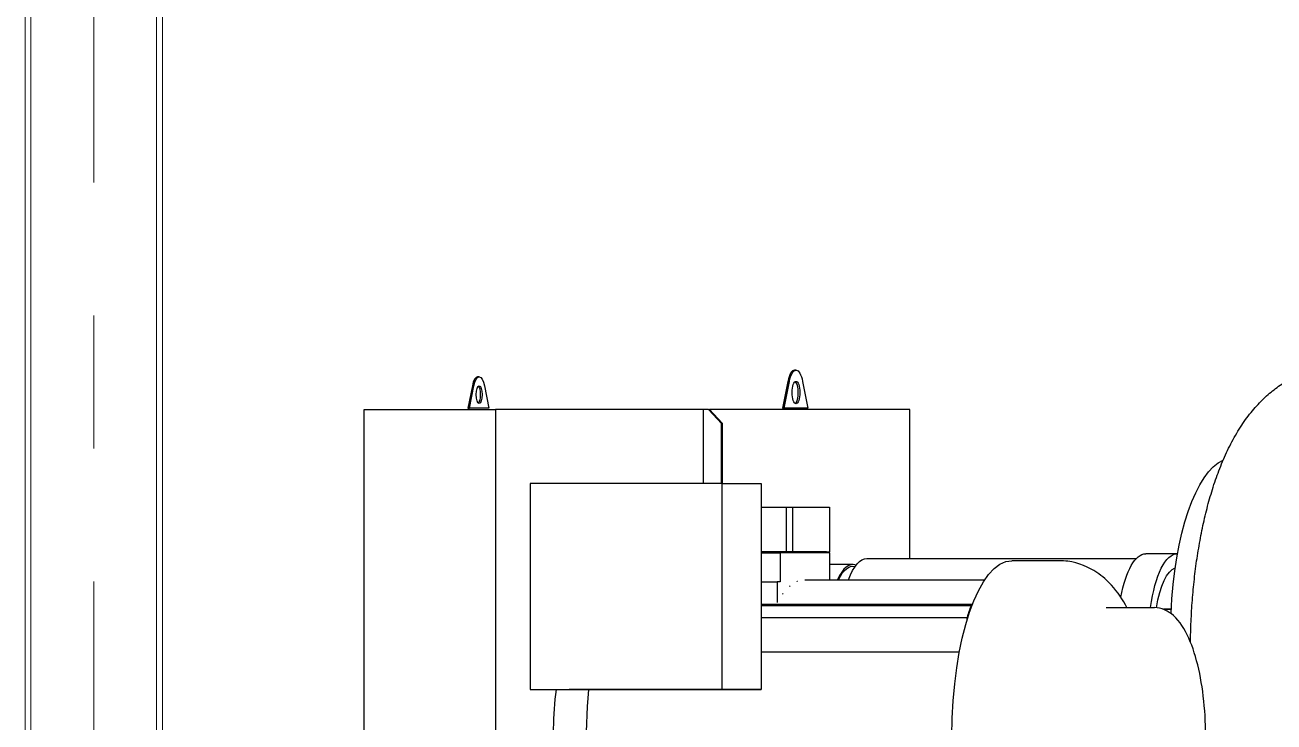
# Model space of a CAD drawing. Header units: metres. Extents: x 0 to 63075, y 0 to 44550.
# Drawn here: x 36480 to 38717, y 30155 to 31404 of the extents above; entities that cross this region are included whole.
import ezdxf

# ---------------------------------------------------------------- set-up
doc = ezdxf.new("R2010")
doc.units = ezdxf.units.M
doc.header["$LTSCALE"] = 75
doc.linetypes.add('CENTER2', pattern=[28.575, 19.05, -3.175, 3.175, -3.175])
for name, color, linetype in [('SC1', 7, 'CENTER2'), ('SDM', 7, 'Continuous'), ('SL1', 8, 'Continuous')]:
    doc.layers.add(name, color=color, linetype=linetype)

# ---------------------------------------------------------------- blocks, each defined once
blk = doc.blocks.new('A$C32abaae3')
at = {"layer": 'SL1', "lineweight": 0}
for p, q in [((10096.2, 10492.4), (10096.2, 1530.1)), ((10106.9, 10492.4), (10106.9, 1530.1)), ((10331.5, 1530.1), (10331.5, 10492.4)), ((10342.2, 10492.4), (10342.2, 1530.1))]:
    blk.add_line(p, q, dxfattribs=at)
at = {"layer": 'SL1', "extrusion": (2.28848e-17, 1, 0)}
for p, q in [((11476.9, 2582.2), (11474.1, 2582.2)), ((10897.3, 2554.3), (10889.3, 2513.9)), ((10892.2, 2513.9), (10900.1, 2554.3)), ((10909.5, 2570.1), (10906.7, 2570.1)), ((10918.9, 2554.3), (10926.9, 2513.9)), ((11462.3, 2562.2), (11452.7, 2513.9)), ((11455.6, 2513.9), (11465.1, 2562.2)), ((11488.8, 2562.2), (11498.3, 2513.9)), ((10703.8, 2511.9), (10938.7, 2511.9)), ((10703.8, 1553.9), (10703.8, 2511.9)), ((10889.3, 2513.9), (10892.2, 2513.9)), ((10926.9, 2513.9), (10892.2, 2513.9)), ((11310.8, 2511.9), (10938.7, 2511.9)), ((10938.7, 2511.9), (10938.7, 1553.9)), ((11310.8, 2511.9), (11310.8, 2379.3)), ((11320.2, 2511.9), (11310.8, 2511.9)), ((11320.2, 2511.9), (11321.9, 2511.9)), ((11343.7, 2486.9), (11320.2, 2511.9)), ((11680.9, 2511.9), (11321.9, 2511.9)), ((11345.4, 2486.9), (11321.9, 2511.9)), ((11452.7, 2513.9), (11455.6, 2513.9)), ((11498.3, 2513.9), (11455.6, 2513.9)), ((11680.9, 2244.9), (11680.9, 2511.9)), ((11343.7, 2486.9), (11345.4, 2486.9)), ((11343.7, 2379.3), (11343.7, 2486.9)), ((11345.4, 2379.3), (11345.4, 2486.9)), ((11344.6, 2379.3), (11000.7, 2379.3)), ((11000.7, 2379.3), (11000.7, 2010)), ((11344.6, 2010), (11344.6, 2379.3)), ((11344.6, 2379.3), (11414.3, 2379.3)), ((11414.3, 2379.3), (11414.3, 2010)), ((11459.5, 2336.9), (11459.5, 2256.9)), ((11470.9, 2336.9), (11470.9, 2256.9)), ((11537, 2336.9), (11537, 2256.9)), ((11414.3, 2255.2), (11448.3, 2255.2)), ((11448.3, 2255.2), (11448.3, 2203.2)), ((11537.2, 2255.2), (11448.3, 2255.2)), ((11537.2, 2206.9), (11537.2, 2255.2)), ((11603.9, 2244.9), (12086.4, 2244.9)), ((11948.2, 2240.9), (11863.6, 2240.9)), ((12159.8, 2253.4), (12103.4, 2253.4)), ((11578.5, 2234.1), (11537.2, 2234.1)), ((11414.3, 2203.2), (11443.3, 2203.2)), ((11443.3, 2203.2), (11442.9, 2165.9)), ((11448.3, 2203.2), (11443.3, 2203.2)), ((11492.8, 2206.9), (11815, 2206.9)), ((11414.3, 2162.9), (11792.8, 2162.9)), ((11414.3, 2160.7), (11790.9, 2160.7)), ((11790.9, 2160.7), (11792, 2160.8)), ((12032.6, 2156.9), (12118.6, 2156.9)), ((12148.9, 2153.9), (12134.8, 2153.9)), ((12134.8, 2153.9), (12148.9, 2153.9)), ((12148.9, 2153.9), (12134.8, 2153.9)), ((11414.3, 2139.5), (11783.7, 2139.5)), ((11783.6, 2136.4), (11783.7, 2139.5)), ((11414.3, 2077.6), (11769.4, 2077.6)), ((11000.7, 2010), (11070.4, 2010)), ((11000.7, 2010), (11344.6, 2010)), ((11414.3, 2010), (11070.4, 2010)), ((11344.6, 2010), (11414.3, 2010))]:
    blk.add_line(p, q, dxfattribs=at)
at = {"layer": 'SL1'}
for centre, major_axis, start_param, end_param in [((11474.1, 2542.2), (0, 40), 0, 1.047198), ((10906.7, 2538.4), (0, 31.8), 0, 1.047198), ((10909.5, 2538.4), (0, -15.9), -1.570796, 4.712389), ((10906.7, 2538.4), (0, -15.9), 0.262612, 2.87898), ((11476.9, 2542.2), (0, -20), -1.570796, 4.712389), ((11474.1, 2542.2), (0, -20), 0.207548, 2.934045), ((11578.5, 2103.9), (0, 130.2), -0.13415, 0.657958)]:
    blk.add_ellipse(centre, major_axis=major_axis, ratio=0.34202, start_param=start_param, end_param=end_param, dxfattribs=at)
at = {"layer": 'SL1', "extrusion": (0, 0, -1)}
for centre, major_axis, start_param, end_param in [((11476.9, 2542.2), (0, 40), -1.047198, 1.047198), ((10909.5, 2538.4), (0, 31.8), -1.047198, 1.047198), ((12257, 2103.9), (0, 320), -1.43809, -0.139713), ((11603.9, 2103.9), (0, 141), -0.751748, 0), ((11863.6, 1926.9), (0, 314), -1.570796, 0), ((12103.4, 2103.9), (0, 149.5), -1.071494, 0), ((12159.8, 2103.9), (0, 149.5), -1.208458, 0.009282), ((11578.5, 2103.9), (0, -127), 2.516696, 3.235567), ((12161, 2103.9), (0, 125), -1.134268, -0.113218), ((11197.9, 1926.9), (0, 280.8), -2.144346, -1.270443)]:
    blk.add_ellipse(centre, major_axis=major_axis, ratio=0.34202, start_param=start_param, end_param=end_param, dxfattribs=at)
at = {"layer": 'SL1'}
for points, knots in [([(12183.3, 2095.2), (12183.3, 2096.3), (12183.3, 2097.4), (12183.5, 2104.9), (12183.6, 2111.3), (12184, 2124.1), (12184.3, 2130.5), (12184.9, 2143.3), (12185.3, 2149.6), (12186.1, 2162.3), (12186.6, 2168.7), (12187.6, 2181.3), (12188.1, 2187.6), (12189.4, 2200.1), (12190.1, 2206.4), (12191.5, 2218.8), (12192.3, 2225), (12193.9, 2237.4), (12194.8, 2243.5), (12196.7, 2255.8), (12197.7, 2261.8), (12199.8, 2273.9), (12200.9, 2280), (12203.2, 2291.9), (12204.4, 2297.9), (12206.9, 2309.7), (12208.3, 2315.6), (12211.1, 2327.3), (12212.5, 2333.1), (12215.6, 2344.6), (12217.2, 2350.3), (12220.5, 2361.7), (12222.2, 2367.4), (12225.8, 2378.6), (12227.7, 2384.2), (12231.7, 2395.3), (12233.7, 2400.8), (12238, 2411.8), (12240.2, 2417.2), (12244.8, 2427.9), (12247.3, 2433.3), (12252.3, 2443.8), (12254.9, 2449), (12260.3, 2459.2), (12263.2, 2464.2), (12269, 2474), (12271.9, 2478.8), (12278.1, 2488), (12281.2, 2492.5), (12287.6, 2501.2), (12290.9, 2505.3), (12297.5, 2513.3), (12300.8, 2517.1), (12307.6, 2524.4), (12311, 2527.9), (12317.9, 2534.5), (12321.4, 2537.7), (12328.5, 2543.7), (12332.1, 2546.6), (12339.3, 2552), (12342.9, 2554.6), (12350.3, 2559.5), (12354.1, 2561.8), (12361.6, 2566.1), (12365.4, 2568.2), (12373.1, 2572), (12377, 2573.8), (12384.8, 2577.1), (12388.8, 2578.6), (12396.8, 2581.4), (12400.8, 2582.6), (12408.8, 2584.9), (12412.9, 2585.8), (12417.4, 2586.8), (12417.8, 2586.9), (12418.3, 2587)], [710.854341, 710.854341, 710.854341, 710.854341, 714.128183, 714.128183, 733.394089, 733.394089, 752.671674, 752.671674, 771.972636, 771.972636, 791.309081, 791.309081, 810.69375, 810.69375, 830.140259, 830.140259, 849.663361, 849.663361, 869.279233, 869.279233, 889.005778, 889.005778, 908.862947, 908.862947, 928.873032, 928.873032, 949.06089, 949.06089, 969.453949, 969.453949, 990.081761, 990.081761, 1010.974612, 1010.974612, 1032.160326, 1032.160326, 1053.657763, 1053.657763, 1075.464864, 1075.464864, 1097.539107, 1097.539107, 1119.771633, 1119.771633, 1141.96658, 1141.96658, 1163.851227, 1163.851227, 1185.136988, 1185.136988, 1205.606384, 1205.606384, 1225.165003, 1225.165003, 1243.831091, 1243.831091, 1261.691147, 1261.691147, 1278.858034, 1278.858034, 1295.445391, 1295.445391, 1311.555961, 1311.555961, 1327.278001, 1327.278001, 1342.685536, 1342.685536, 1357.840155, 1357.840155, 1372.793235, 1372.793235, 1387.588114, 1387.588114, 1389.109409, 1389.109409, 1389.109409, 1389.109409]), ([(11536.5, 2336.9), (11536.7, 2336.9), (11536.8, 2336.9), (11536.9, 2336.9), (11536.9, 2336.9), (11537, 2336.9), (11537, 2336.9)], [92.311115, 92.311115, 92.311115, 92.311115, 93.886977, 93.886977, 93.886977, 95.111674, 95.111674, 95.111674, 95.111674]), ([(11536.5, 2256.9), (11536.7, 2256.9), (11536.8, 2256.9), (11536.9, 2256.9), (11536.9, 2256.9), (11537, 2256.9), (11537, 2256.9)], [92.311115, 92.311115, 92.311115, 92.311115, 93.886977, 93.886977, 93.886977, 95.111674, 95.111674, 95.111674, 95.111674]), ([(12069.5, 2156.9), (12062.1, 2170.9), (12053.4, 2184.4), (12034.3, 2205.3), (12025.8, 2213), (12001.5, 2229.3), (11983.7, 2237.2), (11958.6, 2240.6), (11953.4, 2240.9), (11948.2, 2240.9)], [4.1374496, 4.1374496, 4.1374496, 4.1374496, 4.3536275, 4.3536275, 4.4868055, 4.4868055, 4.6665337, 4.6665337, 4.712389, 4.712389, 4.712389, 4.712389]), ([(12118.6, 1696.9), (12127.2, 1696.9), (12135.7, 1699.5), (12152.3, 1709.3), (12159.9, 1717.4), (12176, 1740.4), (12183.6, 1757.3), (12196, 1795.8), (12200.8, 1817.2), (12207.5, 1862.4), (12209.5, 1886.1), (12210.8, 1933.8), (12210.1, 1957.8), (12206, 2004.1), (12202.7, 2026.4), (12193.4, 2067.5), (12187.5, 2086.1), (12172.9, 2118.8), (12164.2, 2132.5), (12143.5, 2151), (12131.5, 2156.9), (12118.6, 2156.9)], [1.570796, 1.570796, 1.570796, 1.570796, 1.769423, 1.769423, 2.027351, 2.027351, 2.386992, 2.386992, 2.731396, 2.731396, 3.06398, 3.06398, 3.393241, 3.393241, 3.723591, 3.723591, 4.060535, 4.060535, 4.415424, 4.415424, 4.712389, 4.712389, 4.712389, 4.712389]), ([(11141.8, 1658.5), (11134.3, 1662.4), (11127.7, 1667), (11109.3, 1682.1), (11100.2, 1693.4), (11079, 1725.7), (11070.1, 1747.8), (11055, 1798.3), (11049.5, 1827.2), (11043.3, 1884.4), (11042.1, 1912.4), (11043.2, 1963.8), (11044.9, 1987.3), (11047.9, 2010)], [4.890754, 4.890754, 4.890754, 4.890754, 4.98659, 4.98659, 5.192973, 5.192973, 5.56461, 5.56461, 5.975986, 5.975986, 6.341063, 6.341063, 6.652916, 6.652916, 6.652916, 6.652916])]:
    blk.add_open_spline(points, degree=3, knots=knots, dxfattribs=at)
for points in [[(11414.3, 2336.9), (11419.4, 2336.9), (11424.5, 2336.9), (11429.7, 2336.9)], [(11429.7, 2336.9), (11430.3, 2336.9), (11430.9, 2336.9), (11431.4, 2336.9)], [(11431.4, 2336.9), (11431.9, 2336.9), (11432.3, 2336.9), (11432.6, 2336.9)], [(11432.6, 2336.9), (11441.6, 2336.9), (11450.6, 2336.9), (11459.5, 2336.9)], [(11459.5, 2336.9), (11460.7, 2336.9), (11461.7, 2336.9), (11462.7, 2336.9)], [(11462.7, 2336.9), (11463.7, 2336.9), (11464.6, 2336.9), (11465.5, 2336.9)], [(11465.5, 2336.9), (11466.3, 2336.9), (11467, 2336.9), (11467.7, 2336.9)], [(11467.7, 2336.9), (11468.4, 2336.9), (11468.9, 2336.9), (11469.4, 2336.9)], [(11469.4, 2336.9), (11469.8, 2336.9), (11470.2, 2336.9), (11470.4, 2336.9)], [(11470.4, 2336.9), (11470.7, 2336.9), (11470.8, 2336.9), (11470.9, 2336.9)], [(11470.9, 2336.9), (11492.8, 2336.9), (11514.6, 2336.9), (11536.5, 2336.9)], [(11470.9, 2336.9), (11470.9, 2336.9), (11470.9, 2336.9), (11470.9, 2336.9)], [(11531.7, 2256.9), (11492.6, 2256.9), (11453.5, 2256.9), (11414.3, 2256.9)], [(11414.3, 2256.9), (11419.4, 2256.9), (11424.5, 2256.9), (11429.7, 2256.9)], [(11429.7, 2256.9), (11430.3, 2256.9), (11430.9, 2256.9), (11431.4, 2256.9)], [(11431.4, 2256.9), (11431.9, 2256.9), (11432.3, 2256.9), (11432.6, 2256.9)], [(11432.6, 2256.9), (11441.6, 2256.9), (11450.6, 2256.9), (11459.5, 2256.9)], [(11459.5, 2256.9), (11460.7, 2256.9), (11461.7, 2256.9), (11462.7, 2256.9)], [(11462.7, 2256.9), (11463.7, 2256.9), (11464.6, 2256.9), (11465.5, 2256.9)], [(11465.5, 2256.9), (11466.3, 2256.9), (11467, 2256.9), (11467.7, 2256.9)], [(11467.7, 2256.9), (11468.4, 2256.9), (11468.9, 2256.9), (11469.4, 2256.9)], [(11469.4, 2256.9), (11469.8, 2256.9), (11470.2, 2256.9), (11470.4, 2256.9)], [(11470.4, 2256.9), (11470.7, 2256.9), (11470.8, 2256.9), (11470.9, 2256.9)], [(11470.9, 2256.9), (11492.8, 2256.9), (11514.6, 2256.9), (11536.5, 2256.9)], [(11470.9, 2256.9), (11470.9, 2256.9), (11470.9, 2256.9), (11470.9, 2256.9)], [(11465.3, 2195.2), (11465.6, 2195.4), (11465.9, 2195.7), (11466.2, 2195.9)], [(11478.8, 2203.9), (11479, 2204), (11479.2, 2204.1), (11479.4, 2204.1)], [(11452.5, 2180.9), (11452.8, 2181.4), (11453.2, 2181.9), (11453.6, 2182.4)], [(11783.7, 2139.5), (11786, 2146.9), (11788.4, 2154), (11790.9, 2160.7)]]:
    blk.add_open_spline(points, degree=3, dxfattribs=at)

msp = doc.modelspace()

# ---------------------------------------------------------------- linework, layer by layer
at = {"layer": 'SC1', "lineweight": 0}
msp.add_line((36603, 28978.2), (36603, 40124.4), dxfattribs=at)

# ---------------------------------------------------------------- block references
at = {"layer": 'SDM'}
msp.add_blockref('A$C32abaae3', (26383.8, 28203.1), dxfattribs=at)

doc.saveas('drawing.dxf')
